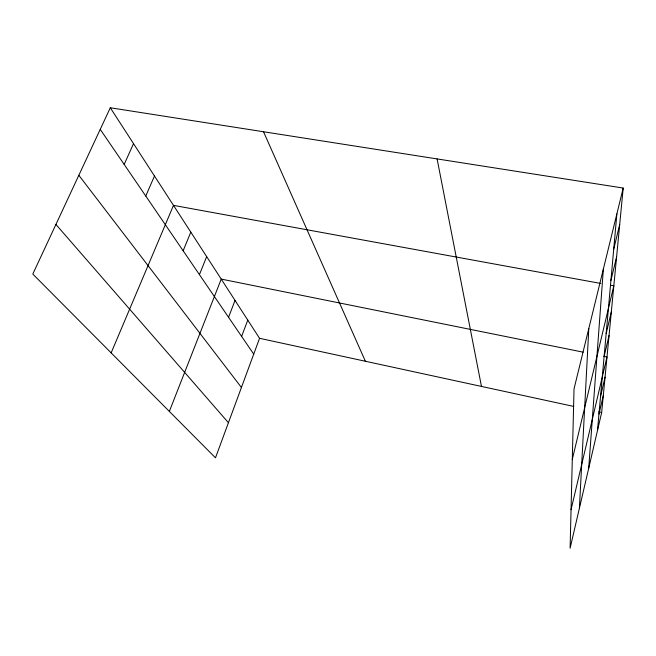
<?xml version="1.0" encoding="UTF-8"?>
<svg xmlns="http://www.w3.org/2000/svg" width="656" height="656" viewBox="0 0 656 656"><rect width="100%" height="100%" fill="white"/><g stroke="black" fill="none" stroke-linecap="round" stroke-linejoin="round"><path stroke-width="0.98" d="M579.404 508.236L588.809 328.508M588.711 468.195L603.364 269.067M597.501 430.402L616.878 213.889M623.2 188.051L574.025 388.893L570.105 548.236L601.667 412.501L623.2 188.051L110.298 107.764L32.8 274.06L215.488 457.822L259.555 338.307L110.298 107.764M598.961 414.133L603.29 395.576M571.056 509.663L606.989 356.979L604.012 356.372M600.543 396.396L605.062 377.134M604.127 356.323L609.055 335.519M606.169 333.576L611.318 311.92M610.916 280.432L616.599 256.857M572.286 459.446L613.819 285.836L610.818 285.286M613.721 249.132L619.707 224.475M241.629 336.43L247.771 320.095M228.567 317.291L235.028 300.423M169.346 411.41L221.228 279.095L583.159 352.165M199.432 274.634L206.665 256.611M183.147 250.781L190.814 232.126M111.151 352.871L173.496 205.369L600.814 283.458M145.763 196.037L154.48 176.005M124.173 164.418L133.521 143.631M259.555 338.307L573.713 406.433M598.674 411.845L601.667 412.501M55.924 224.442L228.427 422.718M78.835 175.283L241.424 387.475M100.237 129.363L253.724 354.133M263.523 131.749L365.384 361.259M437.101 158.924L481.471 386.433"/></g></svg>
